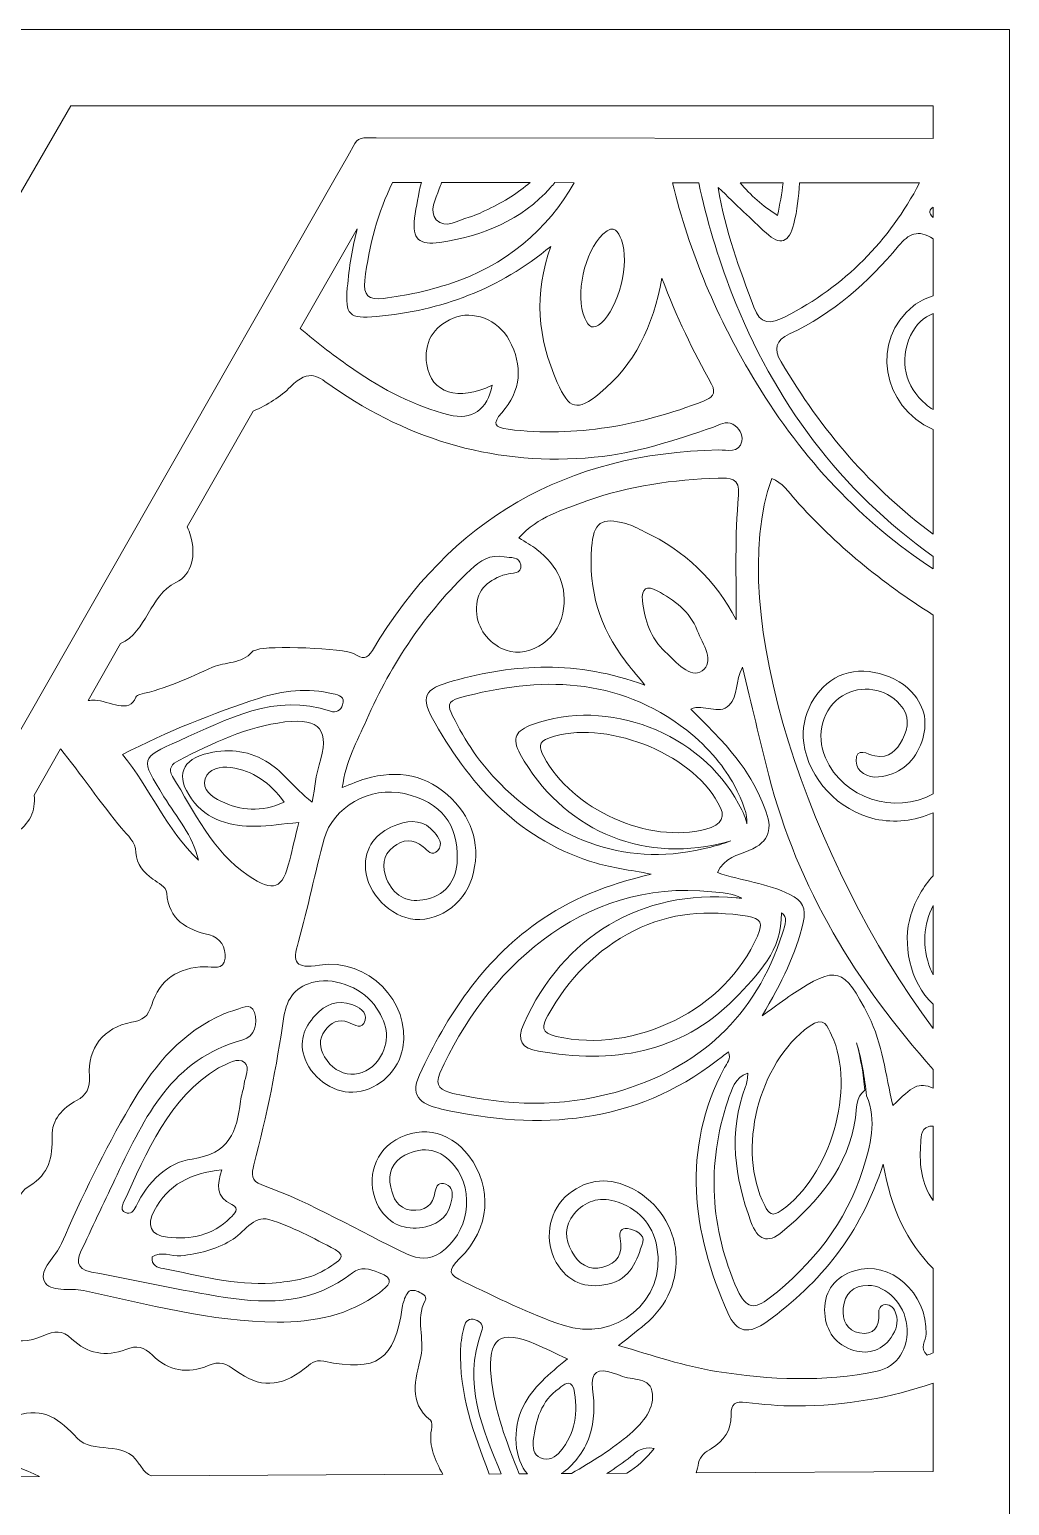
# Model space of a CAD drawing. Extents: x 13 to 5563, y -794 to -206.
# Drawn here: x 3087.6 to 3275.2, y -488.4 to -205.7 of the extents above; entities that cross this region are included whole.
import ezdxf

# ---------------------------------------------------------------- set-up
doc = ezdxf.new("R2010")
doc.units = 0
doc.header["$MEASUREMENT"] = 0
doc.layers.add('Layer 1', color=7, linetype='Continuous')

msp = doc.modelspace()

# ---------------------------------------------------------------- linework, layer by layer
at = {"layer": 'Layer 1', "lineweight": 0}
msp.add_lwpolyline([(2300.75, -205.68), (2300.75, -794.32), (3275.25, -794.32), (3275.25, -205.68), (2300.75, -205.68)], dxfattribs=at)
for points, knots in [([(3260.63, -518.02), (3260.63, -518.02), (2992.73, -519.1), (2992.73, -519.1), (2992.68, -519.1), (2992.63, -519.11), (2992.58, -519.11), (2992.58, -519.11), (2989.5, -519.34), (2989.5, -519.34), (2988.81, -519.39), (2988.19, -519.75), (2987.8, -520.33), (2987.8, -520.33), (2986.71, -521.97), (2986.71, -521.97), (2986.68, -522.01), (2986.66, -522.05), (2986.63, -522.09), (2986.63, -522.09), (2983.16, -528.06), (2983.16, -528.06), (2983.16, -528.06), (2837.08, -779.7), (2837.08, -779.7), (2837.08, -779.7), (2809.71, -779.7), (2809.71, -779.7), (2809.71, -779.7), (2956.28, -523.91), (2956.28, -523.91), (2956.3, -523.86), (2956.33, -523.82), (2956.35, -523.77), (2956.35, -523.77), (2957.82, -520.74), (2957.82, -520.74), (2958.12, -520.12), (2958.12, -519.39), (2957.81, -518.76), (2957.81, -518.76), (2956.85, -516.83), (2956.85, -516.83), (2956.83, -516.79), (2956.81, -516.75), (2956.79, -516.72), (2956.79, -516.72), (2792.72, -220.3), (2792.72, -220.3), (2792.72, -220.3), (2836.39, -220.3), (2836.39, -220.3), (2836.39, -220.3), (2964.15, -441.71), (2964.15, -441.71), (2964.15, -441.71), (2964.15, -441.72), (2964.15, -441.72), (2964.51, -442.34), (2965.17, -442.72), (2965.88, -442.72), (2966.6, -442.72), (2967.26, -442.33), (2967.62, -441.71), (2967.62, -441.71), (3095.54, -220.3), (3095.54, -220.3), (3095.54, -220.3), (3260.63, -220.3), (3260.63, -220.3), (3260.63, -220.3), (3260.63, -226.56), (3260.63, -226.56), (3260.63, -226.56), (3154, -226.45), (3154, -226.45), (3154, -226.45), (3151.64, -226.45), (3151.64, -226.45), (3151.64, -226.45), (3151.64, -226.45), (3151.64, -226.45), (3150.9, -226.45), (3150.23, -226.85), (3149.87, -227.5), (3149.87, -227.5), (3148.56, -229.93), (3148.56, -229.93), (3148.56, -229.93), (3146.14, -234.17), (3146.14, -234.17), (3146.14, -234.17), (3001.02, -488.7), (3001.02, -488.7), (3000.66, -489.32), (3000.67, -490.09), (3001.03, -490.71), (3001.39, -491.33), (3002.05, -491.7), (3002.76, -491.7), (3002.76, -491.7), (3002.77, -491.7), (3002.77, -491.7), (3002.77, -491.7), (3260.63, -490.31), (3260.63, -490.31), (3260.63, -490.31), (3260.63, -518.02), (3260.63, -518.02)], [0, 0, 0, 0, 1, 1, 1, 2, 2, 2, 3, 3, 3, 4, 4, 4, 5, 5, 5, 6, 6, 6, 7, 7, 7, 8, 8, 8, 9, 9, 9, 10, 10, 10, 11, 11, 11, 12, 12, 12, 13, 13, 13, 14, 14, 14, 15, 15, 15, 16, 16, 16, 17, 17, 17, 18, 18, 18, 19, 19, 19, 20, 20, 20, 21, 21, 21, 22, 22, 22, 23, 23, 23, 24, 24, 24, 25, 25, 25, 26, 26, 26, 27, 27, 27, 28, 28, 28, 29, 29, 29, 30, 30, 30, 31, 31, 31, 32, 32, 32, 33, 33, 33, 34, 34, 34, 35, 35, 35, 36, 36, 36, 36]), ([(3166.19, -246.45), (3174.42, -245.22), (3181.87, -242.16), (3187.38, -235.94), (3187.65, -235.63), (3187.92, -235.32), (3188.18, -235), (3188.18, -235), (3191.9, -235.01), (3191.9, -235.01), (3186.94, -243.95), (3178.52, -251.03), (3168.06, -254.38), (3163.91, -255.7), (3159.7, -256.66), (3155.36, -257.17), (3152.59, -257.5), (3151.45, -256.6), (3151.8, -253.74), (3152.62, -246.96), (3154.31, -240.65), (3157.14, -234.97), (3157.14, -234.97), (3162.64, -234.98), (3162.64, -234.98), (3162.08, -237.23), (3161.67, -239.55), (3161.35, -241.81), (3160.77, -245.87), (3162.33, -247.02), (3166.19, -246.45)], [0, 0, 0, 0, 1, 1, 1, 2, 2, 2, 3, 3, 3, 4, 4, 4, 5, 5, 5, 6, 6, 6, 7, 7, 7, 8, 8, 8, 9, 9, 9, 10, 10, 10, 10]), ([(3166.07, -236.19), (3166.21, -235.78), (3166.36, -235.38), (3166.51, -234.98), (3166.51, -234.98), (3183.44, -235), (3183.44, -235), (3181.21, -236.9), (3178.54, -238.59), (3175.34, -240.15), (3174.72, -240.41), (3173.29, -241.21), (3171.76, -241.63), (3169.69, -242.19), (3167.24, -243.98), (3165.5, -242.13), (3164.01, -240.56), (3165.43, -238.09), (3166.07, -236.19)], [0, 0, 0, 0, 1, 1, 1, 2, 2, 2, 3, 3, 3, 4, 4, 4, 5, 5, 5, 6, 6, 6, 6]), ([(3226.78, -273.39), (3219.27, -261.05), (3213.92, -248.26), (3210.72, -235.03), (3210.72, -235.03), (3215.76, -235.03), (3215.76, -235.03), (3217.27, -242.12), (3219.36, -249.19), (3222.1, -256.23), (3230.2, -277.06), (3242.9, -293.92), (3260.63, -306.59), (3260.63, -306.59), (3260.63, -308.98), (3260.63, -308.98), (3246.85, -299.95), (3235.67, -287.98), (3226.78, -273.39)], [0, 0, 0, 0, 1, 1, 1, 2, 2, 2, 3, 3, 3, 4, 4, 4, 5, 5, 5, 6, 6, 6, 6]), ([(3258.02, -235.07), (3252.26, -246.15), (3243.71, -254.83), (3232.32, -260.7), (3229.5, -262.15), (3227.51, -262.18), (3226.28, -258.83), (3223.65, -251.6), (3220.79, -244.44), (3219.48, -235.93), (3223.05, -239.33), (3225.81, -242.02), (3228.64, -244.63), (3231.37, -247.15), (3233.08, -246.52), (3233.96, -242.89), (3234.58, -240.31), (3234.91, -237.71), (3235.06, -235.05), (3235.06, -235.05), (3258.02, -235.07), (3258.02, -235.07)], [0, 0, 0, 0, 1, 1, 1, 2, 2, 2, 3, 3, 3, 4, 4, 4, 5, 5, 5, 6, 6, 6, 7, 7, 7, 7]), ([(3230.83, -241.28), (3227.99, -239.45), (3225.63, -237.39), (3223.71, -235.04), (3223.71, -235.04), (3231.92, -235.05), (3231.92, -235.05), (3231.67, -237.09), (3231.26, -239.18), (3230.83, -241.28)], [0, 0, 0, 0, 1, 1, 1, 2, 2, 2, 3, 3, 3, 3]), ([(3260.63, -239.7), (3260.63, -239.7), (3260.63, -241.68), (3260.63, -241.68), (3259.65, -240.78), (3259.92, -240.15), (3260.63, -239.7)], [0, 0, 0, 0, 1, 1, 1, 2, 2, 2, 2]), ([(3197.12, -261.85), (3195.49, -263.26), (3194.7, -262.7), (3193.95, -260.99), (3192.01, -256.57), (3193.84, -248.21), (3197.39, -244.86), (3199.72, -242.67), (3200.27, -244.59), (3200.94, -245.96), (3202.61, -250.33), (3200.35, -259.05), (3197.12, -261.85)], [0, 0, 0, 0, 1, 1, 1, 2, 2, 2, 3, 3, 3, 4, 4, 4, 4]), ([(3154.07, -260.63), (3166.41, -259.52), (3177.56, -255.4), (3187.43, -247.21), (3184.11, -256.24), (3184.94, -264.84), (3188.65, -273.25), (3190.96, -278.48), (3192.44, -278.9), (3196.84, -275.31), (3203.5, -269.87), (3206.99, -262.57), (3208.69, -253.32), (3211.52, -260.79), (3214.68, -267.28), (3218.19, -273.6), (3219.22, -275.46), (3218.16, -276.27), (3216.65, -276.86), (3204.6, -281.48), (3192.22, -283.84), (3179.27, -282.24), (3176.7, -281.92), (3176.11, -281.25), (3178.04, -279.07), (3181.79, -274.85), (3182.09, -270.05), (3179.47, -265.18), (3177.34, -261.22), (3172.49, -259.36), (3168.73, -260.95), (3164.86, -262.59), (3163.06, -265.61), (3163.67, -269.84), (3164.47, -275.29), (3169.72, -276.94), (3176.21, -273.82), (3175.27, -278.43), (3172.35, -280.63), (3167.91, -279.48), (3161.32, -277.76), (3155.27, -274.64), (3149.7, -270.8), (3146.15, -268.35), (3142.72, -265.75), (3139.46, -262.94), (3139.46, -262.94), (3150.36, -243.82), (3150.36, -243.82), (3149.43, -247.41), (3148.8, -251.19), (3148.46, -255.15), (3148.01, -260.38), (3148.76, -261.11), (3154.07, -260.63)], [0, 0, 0, 0, 1, 1, 1, 2, 2, 2, 3, 3, 3, 4, 4, 4, 5, 5, 5, 6, 6, 6, 7, 7, 7, 8, 8, 8, 9, 9, 9, 10, 10, 10, 11, 11, 11, 12, 12, 12, 13, 13, 13, 14, 14, 14, 15, 15, 15, 16, 16, 16, 17, 17, 17, 18, 18, 18, 18]), ([(3231.51, -269.33), (3230.03, -266.82), (3230.47, -265.24), (3233.14, -263.99), (3241.47, -260.09), (3248.17, -254.13), (3254.01, -247.13), (3255.93, -244.82), (3257.75, -243.87), (3260.63, -245.75), (3260.63, -245.75), (3260.63, -256.67), (3260.63, -256.67), (3259.22, -257.11), (3257.92, -257.76), (3256.85, -258.61), (3248.67, -265.1), (3250.73, -277.95), (3260.63, -282.29), (3260.63, -282.29), (3260.63, -302.31), (3260.63, -302.31), (3248.85, -293.64), (3239.27, -282.48), (3231.51, -269.33)], [0, 0, 0, 0, 1, 1, 1, 2, 2, 2, 3, 3, 3, 4, 4, 4, 5, 5, 5, 6, 6, 6, 7, 7, 7, 8, 8, 8, 8]), ([(3260.63, -278.47), (3260.14, -278.16), (3259.66, -277.82), (3259.22, -277.45), (3255.27, -274.12), (3254.1, -269.09), (3256.32, -264.29), (3257.34, -262.11), (3258.83, -260.78), (3260.63, -260.06), (3260.63, -260.06), (3260.63, -278.47), (3260.63, -278.47)], [0, 0, 0, 0, 1, 1, 1, 2, 2, 2, 3, 3, 3, 4, 4, 4, 4]), ([(3130.43, -278.77), (3133.15, -277.61), (3135.76, -275.91), (3137.56, -274.12), (3141.33, -270.39), (3142.96, -272.24), (3145.56, -274.05), (3160.67, -284.57), (3177.3, -289.32), (3195.75, -287.6), (3203.7, -286.86), (3211.13, -284.37), (3218.59, -281.83), (3219.78, -281.42), (3220.95, -280.54), (3222.26, -281.29), (3223.47, -281.98), (3224.29, -283.22), (3224.01, -284.5), (3223.45, -286.99), (3221.19, -286.15), (3219.58, -286.19), (3190.39, -286.77), (3168.2, -299.41), (3153.28, -324.58), (3152.25, -326.31), (3151.31, -326.22), (3149.78, -325.27), (3147.92, -324.12), (3133.2, -323.63), (3131.16, -324.45), (3130.87, -324.57), (3130.46, -324.6), (3130.28, -324.82), (3128.24, -327.24), (3125.06, -326.74), (3122.67, -327.81), (3118.11, -329.87), (3113.64, -331.93), (3108.74, -333.02), (3108.45, -333.08), (3108.03, -333.31), (3107.96, -333.55), (3106.87, -336.87), (3102.72, -334.22), (3100.16, -334.11), (3099.7, -334.09), (3099.26, -334.13), (3098.82, -334.21), (3098.82, -334.21), (3105.04, -323.29), (3105.04, -323.29), (3110.08, -321.07), (3110.55, -314.03), (3115.64, -311.6), (3118.79, -310.09), (3119.5, -306.21), (3118.45, -302.67), (3118.27, -302.06), (3118.05, -301.49), (3117.78, -300.95), (3117.78, -300.95), (3130.43, -278.77), (3130.43, -278.77)], [0, 0, 0, 0, 1, 1, 1, 2, 2, 2, 3, 3, 3, 4, 4, 4, 5, 5, 5, 6, 6, 6, 7, 7, 7, 8, 8, 8, 9, 9, 9, 10, 10, 10, 11, 11, 11, 12, 12, 12, 13, 13, 13, 14, 14, 14, 15, 15, 15, 16, 16, 16, 17, 17, 17, 18, 18, 18, 19, 19, 19, 20, 20, 20, 21, 21, 21, 21]), ([(3245.57, -443.4), (3242.01, -444.53), (3239.81, -447.12), (3239.85, -450.91), (3239.88, -454.36), (3241.52, -457.22), (3244.89, -458.46), (3247.86, -459.56), (3250.58, -458.94), (3252.58, -456.17), (3253.61, -454.75), (3254.01, -453.28), (3253.51, -451.64), (3253.21, -450.69), (3252.63, -449.84), (3251.48, -449.88), (3250.46, -449.92), (3250.19, -450.74), (3250.23, -451.59), (3250.32, -454.17), (3249.26, -455.8), (3246.55, -455.32), (3244.1, -454.88), (3243.2, -452.87), (3243.42, -450.58), (3243.68, -447.81), (3245.26, -446.2), (3248.2, -446.21), (3251.69, -446.22), (3255.16, -449.82), (3255.6, -453.88), (3256.07, -458.17), (3253.78, -461.85), (3249.9, -462.64), (3239.66, -464.73), (3229.41, -464.32), (3219.15, -462.68), (3212.93, -461.69), (3207.01, -459.65), (3200.4, -457.72), (3202.57, -455.97), (3204.46, -454.6), (3206.17, -453.04), (3214.59, -445.37), (3212.64, -432.07), (3202.29, -427.32), (3197.98, -425.34), (3193.72, -425.98), (3190.19, -429.27), (3186.9, -432.34), (3186.15, -437.77), (3188.47, -441.8), (3190.65, -445.6), (3194.06, -446.91), (3198.35, -445.97), (3202.67, -445.03), (3203.99, -441.41), (3205.03, -437.91), (3205.47, -436.42), (3203.54, -435.54), (3202.12, -435.31), (3200.87, -435.11), (3200.46, -436.08), (3200.71, -437.21), (3201.34, -440.1), (3200.15, -441.97), (3197.41, -442.72), (3194.63, -443.49), (3192.68, -441.97), (3191.43, -439.73), (3190.1, -437.34), (3189.94, -434.82), (3191.87, -432.52), (3193.96, -430.05), (3196.65, -429.21), (3199.68, -430.07), (3204.11, -431.32), (3206.94, -434.42), (3207.74, -438.85), (3209.62, -449.17), (3199.76, -457.22), (3189.78, -453.85), (3183.19, -451.62), (3177.04, -448.49), (3170.78, -445.53), (3167.83, -444.13), (3167.54, -443.46), (3169.97, -441.06), (3175.82, -435.28), (3176.34, -427.5), (3171.72, -421.37), (3167.94, -416.34), (3161.77, -415.35), (3156.79, -418.98), (3152.86, -421.84), (3152.01, -427.76), (3154.97, -431.95), (3157.09, -434.96), (3160.13, -435.7), (3163.52, -434.97), (3166.29, -434.38), (3168.02, -432.56), (3168.47, -429.7), (3168.64, -428.57), (3168.63, -427.35), (3167.33, -426.81), (3166.11, -426.3), (3165.46, -427.11), (3165.31, -428.15), (3164.9, -430.91), (3163.34, -432.09), (3160.63, -431.77), (3158.08, -431.46), (3157.24, -429.45), (3156.76, -427.39), (3156.15, -424.76), (3157.06, -422.55), (3159.5, -421.28), (3163.15, -419.38), (3166.42, -420.1), (3168.96, -423.29), (3173.01, -428.38), (3171.64, -436.3), (3166.27, -439.95), (3164.13, -441.4), (3162.13, -441.23), (3159.91, -440.2), (3150.59, -435.87), (3141.82, -430.38), (3132.07, -426.96), (3129.95, -426.22), (3130.11, -424.84), (3130.56, -423.11), (3133.03, -413.76), (3134.93, -404.29), (3136.33, -394.72), (3136.87, -391.1), (3138.69, -388.83), (3142.29, -388.06), (3146.4, -387.18), (3151.68, -389.44), (3154.07, -393.08), (3156.2, -396.31), (3156.8, -399.6), (3154.43, -402.98), (3151.68, -406.9), (3146.47, -406.61), (3144.11, -402.42), (3143.16, -400.74), (3142.94, -399.07), (3144.13, -397.44), (3145.27, -395.85), (3146.73, -395.06), (3148.72, -395.83), (3149.86, -396.28), (3151.36, -397.37), (3151.86, -395.43), (3152.29, -393.74), (3150.65, -392.88), (3149.3, -392.4), (3146.55, -391.43), (3144.22, -392.4), (3142.34, -394.47), (3140.15, -396.88), (3139.09, -399.62), (3140.39, -402.89), (3142.01, -406.95), (3146.28, -409.65), (3150.29, -409.14), (3154.63, -408.59), (3158.33, -405.04), (3159.09, -400.69), (3160.64, -391.89), (3152.43, -383.45), (3143.1, -384.86), (3138.44, -385.57), (3137.91, -384.48), (3139.1, -380.34), (3140.97, -373.85), (3142.24, -367.19), (3144.02, -360.67), (3145.66, -354.71), (3152.8, -350.49), (3159.43, -352.02), (3166.52, -353.66), (3169.69, -357.95), (3169.51, -364.62), (3169.4, -368.79), (3167.11, -371.74), (3162.92, -372.38), (3159.81, -372.87), (3157.23, -371.48), (3155.99, -368.34), (3155.08, -366.05), (3155.17, -363.87), (3157.27, -362.23), (3159.11, -360.78), (3161.04, -360.57), (3162.98, -362.19), (3163.79, -362.86), (3164.67, -364.17), (3165.8, -362.89), (3166.87, -361.67), (3165.95, -360.45), (3165.14, -359.45), (3163.23, -357.09), (3160.69, -357), (3158.11, -357.92), (3154.51, -359.2), (3152.04, -361.54), (3151.91, -365.67), (3151.77, -370.21), (3155.83, -375.06), (3160.53, -375.98), (3165.37, -376.92), (3170.78, -373.41), (3172.34, -368.14), (3174.05, -362.37), (3172.62, -357.18), (3168.45, -353.02), (3163.84, -348.43), (3158.15, -347.34), (3151.92, -349.17), (3150.58, -349.57), (3149.3, -350.17), (3147.5, -350.87), (3148.12, -345.87), (3150.34, -341.97), (3152.12, -337.93), (3156.92, -327.06), (3163.39, -317.34), (3172.05, -309.13), (3173.92, -307.37), (3175.83, -306.16), (3178.49, -306.65), (3179.72, -306.88), (3181.46, -306.6), (3181.66, -308.19), (3181.9, -310.1), (3179.96, -309.69), (3178.85, -310.02), (3175.62, -310.97), (3173.27, -312.84), (3173.19, -316.38), (3173.11, -319.88), (3174.93, -322.6), (3177.99, -324.2), (3182.45, -326.53), (3188.64, -323.03), (3189.73, -317.48), (3190.72, -312.42), (3188.81, -308.33), (3184.74, -305.25), (3183.73, -304.49), (3182.61, -303.87), (3181.33, -303.04), (3184.93, -298.96), (3189.72, -297.64), (3194.35, -295.96), (3202.47, -293.02), (3210.89, -291.89), (3219.46, -291.6), (3221.67, -291.52), (3223.69, -291.52), (3223.38, -294.83), (3222.62, -302.68), (3222.94, -310.56), (3222.94, -318.71), (3218.91, -311.06), (3213.04, -305.48), (3205.35, -301.85), (3204.18, -301.3), (3203.05, -300.64), (3201.82, -300.31), (3197.1, -299.03), (3195.61, -300.04), (3195.23, -304.92), (3194.6, -312.96), (3196.78, -320.21), (3201.7, -326.62), (3202.63, -327.84), (3203.62, -329.01), (3205.41, -331.22), (3192.42, -326.49), (3180.57, -327.11), (3168.7, -330.44), (3163, -332.04), (3162.34, -333.41), (3165.27, -338.53), (3172.43, -351.07), (3181.8, -361.15), (3196.17, -365.35), (3199.21, -366.24), (3202.4, -366.61), (3206.64, -367.44), (3198.14, -369.49), (3191.1, -372.22), (3184.74, -376.77), (3174.29, -384.26), (3167.57, -394.45), (3162.29, -405.86), (3160.16, -410.46), (3163.25, -411.7), (3166.52, -412.43), (3185.4, -416.62), (3203.36, -415.36), (3219.34, -403.09), (3219.97, -402.6), (3220.59, -402.11), (3221.44, -401.46), (3222.02, -402.87), (3221.1, -403.67), (3220.67, -404.5), (3212.37, -420.28), (3214.42, -435.93), (3221.32, -451.47), (3223.01, -455.3), (3225.33, -455.67), (3228.87, -453.09), (3239.02, -445.7), (3246.7, -436.51), (3251.07, -422.97), (3252.58, -431.45), (3255.59, -437.97), (3260.63, -442.95), (3260.63, -442.95), (3260.63, -459.12), (3260.63, -459.12), (3260.24, -459.27), (3259.86, -459.43), (3259.46, -459.57), (3257.97, -458.2), (3259.25, -456.8), (3259.29, -455.5), (3259.53, -447.67), (3252.35, -441.23), (3245.57, -443.4)], [0, 0, 0, 0, 1, 1, 1, 2, 2, 2, 3, 3, 3, 4, 4, 4, 5, 5, 5, 6, 6, 6, 7, 7, 7, 8, 8, 8, 9, 9, 9, 10, 10, 10, 11, 11, 11, 12, 12, 12, 13, 13, 13, 14, 14, 14, 15, 15, 15, 16, 16, 16, 17, 17, 17, 18, 18, 18, 19, 19, 19, 20, 20, 20, 21, 21, 21, 22, 22, 22, 23, 23, 23, 24, 24, 24, 25, 25, 25, 26, 26, 26, 27, 27, 27, 28, 28, 28, 29, 29, 29, 30, 30, 30, 31, 31, 31, 32, 32, 32, 33, 33, 33, 34, 34, 34, 35, 35, 35, 36, 36, 36, 37, 37, 37, 38, 38, 38, 39, 39, 39, 40, 40, 40, 41, 41, 41, 42, 42, 42, 43, 43, 43, 44, 44, 44, 45, 45, 45, 46, 46, 46, 47, 47, 47, 48, 48, 48, 49, 49, 49, 50, 50, 50, 51, 51, 51, 52, 52, 52, 53, 53, 53, 54, 54, 54, 55, 55, 55, 56, 56, 56, 57, 57, 57, 58, 58, 58, 59, 59, 59, 60, 60, 60, 61, 61, 61, 62, 62, 62, 63, 63, 63, 64, 64, 64, 65, 65, 65, 66, 66, 66, 67, 67, 67, 68, 68, 68, 69, 69, 69, 70, 70, 70, 71, 71, 71, 72, 72, 72, 73, 73, 73, 74, 74, 74, 75, 75, 75, 76, 76, 76, 77, 77, 77, 78, 78, 78, 79, 79, 79, 80, 80, 80, 81, 81, 81, 82, 82, 82, 83, 83, 83, 84, 84, 84, 85, 85, 85, 86, 86, 86, 87, 87, 87, 88, 88, 88, 89, 89, 89, 90, 90, 90, 91, 91, 91, 92, 92, 92, 93, 93, 93, 94, 94, 94, 95, 95, 95, 96, 96, 96, 97, 97, 97, 98, 98, 98, 99, 99, 99, 100, 100, 100, 101, 101, 101, 102, 102, 102, 103, 103, 103, 104, 104, 104, 105, 105, 105, 106, 106, 106, 107, 107, 107, 108, 108, 108, 109, 109, 109, 110, 110, 110, 111, 111, 111, 112, 112, 112, 112]), ([(3229.72, -291.64), (3231.78, -292.43), (3232.93, -294.25), (3234.28, -295.77), (3241.97, -304.44), (3250.86, -311.61), (3260.63, -317.81), (3260.63, -317.81), (3260.63, -352.08), (3260.63, -352.08), (3253.29, -356.1), (3243.43, -353), (3240.01, -345.19), (3238.05, -340.73), (3239.48, -335.54), (3243.29, -333.26), (3246.92, -331.09), (3251.51, -331.82), (3254.27, -334.93), (3256.17, -337.07), (3255.96, -339.3), (3254.76, -341.63), (3253.66, -343.79), (3252.21, -345.31), (3249.45, -344.8), (3248.12, -344.55), (3245.84, -342.88), (3245.89, -345.81), (3245.92, -347.87), (3248.19, -349.04), (3250.15, -348.83), (3253.92, -348.44), (3256.75, -346.34), (3258.21, -342.75), (3259.57, -339.4), (3259.41, -336.12), (3257.08, -333.18), (3253.84, -329.09), (3247.18, -327.39), (3242.65, -329.46), (3238.13, -331.53), (3235.16, -337.12), (3235.86, -342.29), (3236.79, -349.21), (3242.44, -355.24), (3249.56, -356.88), (3253.18, -357.71), (3257.07, -357.23), (3260.63, -355.69), (3260.63, -355.69), (3260.63, -367.75), (3260.63, -367.75), (3258.75, -369.8), (3257.28, -372.32), (3256.36, -375.26), (3254.7, -380.62), (3256.06, -388.11), (3260.63, -392.33), (3260.63, -392.33), (3260.63, -397.03), (3260.63, -397.03), (3237.13, -365.18), (3220.58, -317.51), (3229.72, -291.64)], [0, 0, 0, 0, 1, 1, 1, 2, 2, 2, 3, 3, 3, 4, 4, 4, 5, 5, 5, 6, 6, 6, 7, 7, 7, 8, 8, 8, 9, 9, 9, 10, 10, 10, 11, 11, 11, 12, 12, 12, 13, 13, 13, 14, 14, 14, 15, 15, 15, 16, 16, 16, 17, 17, 17, 18, 18, 18, 19, 19, 19, 20, 20, 20, 21, 21, 21, 21]), ([(3204.98, -315.06), (3204.71, -312.73), (3205.82, -312.07), (3207.81, -313.17), (3211.05, -314.97), (3214.04, -317.09), (3215.47, -320.77), (3216.55, -323.33), (3218.87, -326.85), (3216.41, -328.51), (3214.09, -330.09), (3211.44, -326.79), (3209.35, -324.88), (3206.48, -322.25), (3205.41, -318.78), (3204.98, -315.06)], [0, 0, 0, 0, 1, 1, 1, 2, 2, 2, 3, 3, 3, 4, 4, 4, 5, 5, 5, 5]), ([(3260.63, -408.44), (3257.83, -407.15), (3256.66, -408.12), (3252.92, -411.75), (3251.51, -405.84), (3250.96, -399.93), (3248.25, -394.6), (3243.49, -385.22), (3242.25, -384.78), (3233.59, -390.51), (3232.03, -391.54), (3230.54, -392.67), (3227.89, -394.55), (3231.7, -388.12), (3234.37, -382.69), (3235.75, -376.68), (3236.37, -373.97), (3235.61, -372.52), (3233.19, -371.32), (3228.85, -369.17), (3223.98, -368.74), (3219.32, -367.14), (3220.66, -364.23), (3223.26, -363.78), (3225.37, -362.91), (3229.48, -361.21), (3229.94, -358.65), (3228.39, -354.84), (3225.66, -348.15), (3223.27, -344.72), (3214.23, -335.82), (3216.71, -334.69), (3219.54, -337.15), (3221.59, -335.07), (3223.38, -333.25), (3222.65, -330.45), (3224.11, -327.8), (3225.87, -335.02), (3227.45, -341.78), (3229.17, -348.52), (3234.71, -370.19), (3246.03, -388.48), (3260.63, -404.85), (3260.63, -404.85), (3260.63, -408.44), (3260.63, -408.44)], [0, 0, 0, 0, 1, 1, 1, 2, 2, 2, 3, 3, 3, 4, 4, 4, 5, 5, 5, 6, 6, 6, 7, 7, 7, 8, 8, 8, 9, 9, 9, 10, 10, 10, 11, 11, 11, 12, 12, 12, 13, 13, 13, 14, 14, 14, 15, 15, 15, 15]), ([(3213.47, -339.89), (3217.73, -343.18), (3220.93, -347.38), (3222.51, -350.31), (3224.29, -353.81), (3225.15, -356.12), (3224.97, -357.79), (3224.81, -356.83), (3224.27, -355.6), (3223.38, -353.96), (3216.04, -340.31), (3198.27, -333.54), (3183.91, -338.78), (3180.76, -339.93), (3179.83, -341.36), (3181.57, -344.46), (3189.56, -358.7), (3204.43, -365.35), (3220.04, -361.55), (3220.74, -361.38), (3221.36, -361.21), (3221.9, -361.04), (3220.89, -361.47), (3219.63, -361.86), (3218.09, -362.26), (3202.2, -366.38), (3189.02, -361.23), (3177.7, -350.11), (3173.89, -346.37), (3171.05, -341.89), (3168.62, -337.13), (3167.72, -335.37), (3167.56, -334.32), (3169.93, -333.68), (3185.36, -329.48), (3200.15, -329.59), (3213.47, -339.89)], [0, 0, 0, 0, 1, 1, 1, 2, 2, 2, 3, 3, 3, 4, 4, 4, 5, 5, 5, 6, 6, 6, 7, 7, 7, 8, 8, 8, 9, 9, 9, 10, 10, 10, 11, 11, 11, 12, 12, 12, 12]), ([(3116.28, -341.88), (3108.63, -345.27), (3108.78, -345.21), (3113.35, -352.62), (3115.75, -356.53), (3118.91, -360.05), (3119.95, -364.75), (3113.79, -358.92), (3110.71, -351.01), (3105.41, -344.51), (3114.03, -340.13), (3122.63, -336.66), (3131.47, -333.77), (3136.14, -332.25), (3140.89, -331.77), (3145.72, -332.89), (3146.87, -333.16), (3148.08, -333.43), (3147.54, -335.04), (3147.19, -336.08), (3146.33, -336.62), (3145.25, -336.25), (3134.51, -332.62), (3125.5, -337.79), (3116.28, -341.88)], [0, 0, 0, 0, 1, 1, 1, 2, 2, 2, 3, 3, 3, 4, 4, 4, 5, 5, 5, 6, 6, 6, 7, 7, 7, 8, 8, 8, 8]), ([(3133.51, -346.2), (3129.86, -343.8), (3126.05, -343.36), (3121.97, -344.25), (3116.67, -345.41), (3115.48, -348.7), (3118.62, -353.01), (3121.7, -357.25), (3126.15, -358.29), (3130.97, -358.28), (3133.51, -358.27), (3136.04, -357.83), (3139.18, -357.53), (3138.49, -360.36), (3137.96, -362.54), (3137.42, -364.72), (3136.04, -370.32), (3134.45, -371.02), (3129.5, -367.72), (3122.53, -363.07), (3119.24, -355.51), (3114.99, -348.73), (3114.06, -347.25), (3114.91, -346.32), (3116.19, -345.65), (3122.65, -342.31), (3129.22, -339.21), (3136.51, -338.3), (3143.29, -337.45), (3145.16, -339.99), (3143.07, -346.5), (3142.44, -348.47), (3142.28, -350.59), (3141.72, -353.67), (3137.99, -350.63), (3136.18, -347.95), (3133.51, -346.2)], [0, 0, 0, 0, 1, 1, 1, 2, 2, 2, 3, 3, 3, 4, 4, 4, 5, 5, 5, 6, 6, 6, 7, 7, 7, 8, 8, 8, 9, 9, 9, 10, 10, 10, 11, 11, 11, 12, 12, 12, 12]), ([(3217.09, -358.83), (3206.34, -361.75), (3191.33, -355.01), (3186.1, -344.94), (3185.21, -343.23), (3184.82, -342.13), (3187.15, -341.32), (3197.46, -337.71), (3214.29, -344.08), (3219.41, -353.8), (3221.14, -356.43), (3220.18, -358), (3217.09, -358.83)], [0, 0, 0, 0, 1, 1, 1, 2, 2, 2, 3, 3, 3, 4, 4, 4, 4]), ([(3110.92, -482.68), (3110.19, -482.38), (3109.57, -481.84), (3109.05, -481), (3108.88, -480.73), (3108.65, -480.5), (3108.49, -480.23), (3105.67, -475.74), (3099.66, -478.63), (3096.75, -475.48), (3093.41, -471.87), (3090.29, -469.37), (3085.22, -471.18), (3083.5, -471.79), (3083.09, -470.62), (3082.45, -469.42), (3080.16, -465.15), (3076.67, -463.32), (3071.75, -464.13), (3068.37, -464.69), (3062.32, -458.51), (3062.16, -455.11), (3061.96, -451.14), (3061.18, -447.19), (3065.49, -444.74), (3065.62, -444.67), (3065.68, -444.49), (3065.77, -444.35), (3068.4, -440.34), (3063.45, -435.52), (3066.09, -432.42), (3069.25, -428.72), (3070.84, -425.41), (3069.37, -420.84), (3068.88, -419.31), (3068.92, -418.04), (3070.12, -416.91), (3070.35, -416.69), (3070.51, -416.4), (3070.74, -416.18), (3074.63, -412.41), (3070.45, -406.89), (3072.59, -403.86), (3075.45, -399.82), (3077.39, -396.41), (3075.48, -391.76), (3074.72, -389.9), (3075.76, -389.18), (3076.67, -388.1), (3079.03, -385.3), (3080.6, -382.17), (3079.28, -378.44), (3078.47, -376.16), (3079.56, -374.82), (3081.02, -373.45), (3083.75, -370.89), (3084.59, -367.75), (3083.17, -364.31), (3082.85, -363.53), (3082.73, -362.89), (3082.78, -362.33), (3082.78, -362.33), (3083.88, -360.4), (3083.88, -360.4), (3084.17, -360.15), (3084.5, -359.9), (3084.89, -359.65), (3087.56, -357.87), (3088.88, -355.29), (3088.48, -352.34), (3088.48, -352.34), (3093.55, -343.45), (3093.55, -343.45), (3093.57, -343.46), (3093.58, -343.49), (3093.59, -343.5), (3097.12, -347.82), (3101.65, -354.39), (3105.19, -358.61), (3106.44, -360.11), (3107.9, -361.17), (3107.98, -363.3), (3108.08, -365.59), (3109.47, -367.13), (3111.23, -368.41), (3112.27, -369.16), (3113.77, -369.73), (3113.88, -371.08), (3114.3, -376.21), (3117.66, -378.02), (3122.07, -379.09), (3124.12, -379.59), (3125.25, -381.53), (3125.06, -383.55), (3124.83, -385.93), (3122.68, -385.15), (3121.19, -385.17), (3116.08, -385.27), (3112.48, -387.63), (3111, -392.49), (3110.32, -394.72), (3109.33, -395.42), (3107.12, -395.82), (3101.81, -396.79), (3098.72, -400.74), (3099.07, -406.11), (3099.23, -408.44), (3098.52, -409.75), (3096.63, -410.78), (3093.94, -412.26), (3091.84, -414.45), (3091.93, -417.61), (3092.05, -421.66), (3091.45, -424.83), (3087.53, -427.19), (3085.18, -428.6), (3084.37, -431.67), (3084.86, -434.55), (3085.25, -436.93), (3084.72, -438.24), (3082.39, -439.48), (3077.22, -442.22), (3075.45, -447.15), (3077.51, -451.55), (3079.73, -456.29), (3084.81, -458.19), (3090.22, -455.86), (3092.41, -454.92), (3093.83, -454.65), (3095.72, -456.47), (3098.6, -459.25), (3102.25, -459.97), (3106.02, -458.47), (3108.14, -457.63), (3109.55, -457.98), (3111.15, -459.57), (3114.19, -462.6), (3117.92, -463.25), (3121.84, -461.54), (3123.95, -460.63), (3125.35, -461.18), (3127.07, -462.48), (3131.61, -465.92), (3135.65, -465.74), (3140.22, -462.17), (3141.34, -461.29), (3142.13, -460.35), (3143.97, -460.73), (3154.23, -462.86), (3157.5, -460.52), (3158.98, -450.44), (3159.12, -449.53), (3159.43, -448.59), (3159.89, -447.79), (3160.35, -446.97), (3161.25, -447.04), (3162.04, -447.4), (3162.77, -447.73), (3163.82, -448.3), (3163.38, -449.1), (3161.39, -452.65), (3163.33, -456.54), (3162.56, -459.79), (3161.44, -464.47), (3160.09, -468.41), (3164.36, -472.03), (3164.7, -472.32), (3164.66, -473.26), (3164.56, -473.86), (3164.01, -477.09), (3165.3, -479.74), (3166.73, -482.38), (3166.73, -482.38), (3110.92, -482.68), (3110.92, -482.68)], [0, 0, 0, 0, 1, 1, 1, 2, 2, 2, 3, 3, 3, 4, 4, 4, 5, 5, 5, 6, 6, 6, 7, 7, 7, 8, 8, 8, 9, 9, 9, 10, 10, 10, 11, 11, 11, 12, 12, 12, 13, 13, 13, 14, 14, 14, 15, 15, 15, 16, 16, 16, 17, 17, 17, 18, 18, 18, 19, 19, 19, 20, 20, 20, 21, 21, 21, 22, 22, 22, 23, 23, 23, 24, 24, 24, 25, 25, 25, 26, 26, 26, 27, 27, 27, 28, 28, 28, 29, 29, 29, 30, 30, 30, 31, 31, 31, 32, 32, 32, 33, 33, 33, 34, 34, 34, 35, 35, 35, 36, 36, 36, 37, 37, 37, 38, 38, 38, 39, 39, 39, 40, 40, 40, 41, 41, 41, 42, 42, 42, 43, 43, 43, 44, 44, 44, 45, 45, 45, 46, 46, 46, 47, 47, 47, 48, 48, 48, 49, 49, 49, 50, 50, 50, 51, 51, 51, 52, 52, 52, 53, 53, 53, 54, 54, 54, 55, 55, 55, 56, 56, 56, 57, 57, 57, 58, 58, 58, 58]), ([(3136.39, -353.64), (3131.94, -355.64), (3128.04, -355.29), (3124.27, -353.49), (3122.55, -352.67), (3120.56, -351.25), (3121.22, -349.17), (3121.85, -347.21), (3124.2, -346.76), (3126.16, -347.02), (3130.37, -347.58), (3133.57, -349.87), (3136.39, -353.64)], [0, 0, 0, 0, 1, 1, 1, 2, 2, 2, 3, 3, 3, 4, 4, 4, 4]), ([(3218.27, -370.81), (3220.18, -371.01), (3222.24, -371.08), (3223.97, -372.06), (3223.63, -372.03), (3223.29, -371.99), (3222.94, -371.96), (3204.79, -370.32), (3189.76, -379.35), (3182.29, -396), (3180.73, -399.49), (3181.95, -400.78), (3185.04, -401.33), (3199.11, -403.82), (3212.21, -401.86), (3222.6, -391.31), (3227.05, -386.8), (3231.81, -381.93), (3231.57, -374.86), (3232.86, -375.52), (3232.31, -377.15), (3231.8, -378.74), (3226.66, -394.73), (3215.78, -404.73), (3199.73, -409.23), (3189.42, -412.11), (3179.07, -411.83), (3168.69, -409.42), (3166.38, -408.88), (3165.08, -408.07), (3166.2, -405.53), (3174.6, -386.46), (3193.13, -368.11), (3218.27, -370.81)], [0, 0, 0, 0, 1, 1, 1, 2, 2, 2, 3, 3, 3, 4, 4, 4, 5, 5, 5, 6, 6, 6, 7, 7, 7, 8, 8, 8, 9, 9, 9, 10, 10, 10, 11, 11, 11, 11]), ([(3225.06, -375.51), (3227.7, -375.94), (3228.09, -376.79), (3226.99, -379.32), (3220.91, -393.32), (3203.66, -401.93), (3188.47, -398.53), (3185.44, -397.85), (3185.72, -396.51), (3186.83, -394.53), (3190.78, -387.49), (3196.16, -381.89), (3203.43, -378.24), (3210.32, -374.74), (3217.57, -374.3), (3225.06, -375.51)], [0, 0, 0, 0, 1, 1, 1, 2, 2, 2, 3, 3, 3, 4, 4, 4, 5, 5, 5, 5]), ([(3260.63, -386.73), (3260.44, -386.38), (3260.26, -386.01), (3260.12, -385.64), (3258.44, -381.3), (3258.82, -377.01), (3260.63, -373.46), (3260.63, -373.46), (3260.63, -386.73), (3260.63, -386.73)], [0, 0, 0, 0, 1, 1, 1, 2, 2, 2, 3, 3, 3, 3]), ([(3052.74, -468.33), (3065.3, -472.44), (3077.46, -477.5), (3089.54, -482.79), (3089.54, -482.79), (3013.86, -483.2), (3013.86, -483.2), (3013.86, -483.2), (3065.87, -392), (3065.87, -392), (3060.8, -414.77), (3056.21, -437.67), (3048.43, -459.77), (3046.3, -465.82), (3046.62, -466.33), (3052.74, -468.33)], [0, 0, 0, 0, 1, 1, 1, 2, 2, 2, 3, 3, 3, 4, 4, 4, 5, 5, 5, 5]), ([(3128.44, -399.19), (3114.93, -402.79), (3109.69, -413.94), (3104.36, -425.05), (3102.13, -429.69), (3099.98, -434.37), (3097.75, -439.02), (3096.71, -441.18), (3096.21, -443.02), (3099.46, -443.64), (3107.99, -445.25), (3116.48, -447.16), (3125.05, -448.5), (3133.65, -449.85), (3142.12, -449.61), (3149.42, -443.79), (3151.06, -442.48), (3152.68, -443.1), (3154.42, -443.71), (3157.92, -444.93), (3156.26, -446.35), (3154.6, -447.6), (3148.81, -451.98), (3142.02, -453.25), (3135, -453.23), (3122.35, -453.21), (3110.21, -449.74), (3097.95, -447.19), (3095.36, -446.64), (3091.47, -447.68), (3090.43, -445.36), (3089.43, -443.1), (3092.64, -440.7), (3093.73, -438.21), (3097.66, -429.21), (3101.9, -420.35), (3106.88, -411.88), (3110.91, -405.03), (3115.61, -398.75), (3123.45, -394.85), (3124.17, -394.55), (3125.32, -393.88), (3126.56, -393.61), (3127.96, -393.3), (3129.98, -391.74), (3130.71, -393.94), (3131.37, -395.91), (3130.77, -398.57), (3128.44, -399.19)], [0, 0, 0, 0, 1, 1, 1, 2, 2, 2, 3, 3, 3, 4, 4, 4, 5, 5, 5, 6, 6, 6, 7, 7, 7, 8, 8, 8, 9, 9, 9, 10, 10, 10, 11, 11, 11, 12, 12, 12, 13, 13, 13, 14, 14, 14, 15, 15, 15, 16, 16, 16, 16]), ([(3236.92, -396.6), (3239.94, -394.44), (3240.38, -396.76), (3241.2, -398.27), (3245.94, -408.5), (3240.94, -425.29), (3231.55, -431.86), (3229.78, -433.1), (3229.22, -432.54), (3228.38, -430.91), (3222.95, -420.35), (3227.19, -403.55), (3236.92, -396.6)], [0, 0, 0, 0, 1, 1, 1, 2, 2, 2, 3, 3, 3, 4, 4, 4, 4]), ([(3225.14, -405.54), (3225.09, -406.44), (3225.04, -407.33), (3224.73, -408.13), (3221.38, -416.93), (3222.61, -425.47), (3225.75, -434.01), (3227.04, -437.53), (3228.89, -438.33), (3231.78, -435.91), (3238.7, -430.11), (3244.36, -423.51), (3245.75, -414.11), (3246.01, -412.3), (3245.75, -410.16), (3247.57, -408.82), (3247.27, -405.74), (3246.77, -402.71), (3245.98, -399.74), (3246.95, -403.05), (3247.55, -406.44), (3247.88, -409.9), (3249.93, -414.71), (3248.62, -419.49), (3247.18, -424.03), (3243.97, -434.17), (3237.6, -442.15), (3229.26, -448.64), (3226.5, -450.78), (3224.79, -450.77), (3223.17, -447.08), (3217.92, -435.18), (3217.21, -423.16), (3221.33, -410.85), (3222.05, -408.71), (3222.63, -406.35), (3225.14, -405.54)], [0, 0, 0, 0, 1, 1, 1, 2, 2, 2, 3, 3, 3, 4, 4, 4, 5, 5, 5, 6, 6, 6, 7, 7, 7, 8, 8, 8, 9, 9, 9, 10, 10, 10, 11, 11, 11, 12, 12, 12, 12]), ([(3108.02, -431.01), (3107.59, -431.91), (3107.06, -432.79), (3105.86, -432.19), (3105.13, -431.83), (3105.29, -431.06), (3105.56, -430.48), (3110.11, -420.57), (3114.22, -410.32), (3123.81, -404.53), (3125.75, -403.76), (3127.38, -402.43), (3128.77, -403.53), (3129.97, -404.5), (3128.84, -406.25), (3128.7, -407.65), (3128.58, -408.76), (3128.13, -409.83), (3128, -410.95), (3127.35, -416.68), (3125.83, -421.03), (3118.72, -422), (3113.98, -422.64), (3110.24, -426.39), (3108.02, -431.01)], [0, 0, 0, 0, 1, 1, 1, 2, 2, 2, 3, 3, 3, 4, 4, 4, 5, 5, 5, 6, 6, 6, 7, 7, 7, 8, 8, 8, 8]), ([(3260.63, -429.92), (3258.41, -426.85), (3258, -423.18), (3258.22, -419.47), (3258.3, -418.12), (3258.17, -416.23), (3259.78, -415.76), (3260.09, -415.68), (3260.37, -415.67), (3260.63, -415.72), (3260.63, -415.72), (3260.63, -429.92), (3260.63, -429.92)], [0, 0, 0, 0, 1, 1, 1, 2, 2, 2, 3, 3, 3, 4, 4, 4, 4]), ([(3111.47, -431.91), (3114.08, -426.9), (3118.48, -424.71), (3124.42, -424.05), (3123.55, -426.87), (3123.22, -429.3), (3126.32, -430.73), (3128.01, -431.5), (3126.82, -432.48), (3126.01, -433.29), (3122.66, -436.64), (3118.55, -437.48), (3114.03, -436.97), (3110.61, -436.59), (3110.04, -434.66), (3111.47, -431.91)], [0, 0, 0, 0, 1, 1, 1, 2, 2, 2, 3, 3, 3, 4, 4, 4, 5, 5, 5, 5]), ([(3111.07, -440.74), (3112.83, -439.59), (3114.74, -440.67), (3116.58, -440.51), (3120, -440.21), (3123.17, -439.32), (3126.17, -437.62), (3128.62, -436.23), (3130.45, -432.69), (3133.45, -433.59), (3137.86, -434.9), (3142, -437.19), (3146.12, -439.33), (3148.62, -440.63), (3146.43, -441.74), (3145.48, -442.42), (3142.1, -444.86), (3138.09, -445.46), (3134.08, -445.75), (3126.94, -446.26), (3120.09, -444.29), (3113.17, -442.96), (3112.13, -442.76), (3110.89, -442.44), (3111.07, -440.74)], [0, 0, 0, 0, 1, 1, 1, 2, 2, 2, 3, 3, 3, 4, 4, 4, 5, 5, 5, 6, 6, 6, 7, 7, 7, 8, 8, 8, 8]), ([(3175.65, -482.33), (3172.65, -474.65), (3169.85, -466.92), (3170.14, -458.35), (3170.19, -456.93), (3170.49, -455.49), (3170.82, -454.1), (3171.07, -453.06), (3171.8, -452.41), (3172.97, -452.79), (3174.05, -453.14), (3174.58, -453.98), (3174.18, -455.04), (3170.39, -465.02), (3174.45, -473.62), (3177.9, -482.32), (3177.9, -482.32), (3175.65, -482.33), (3175.65, -482.33)], [0, 0, 0, 0, 1, 1, 1, 2, 2, 2, 3, 3, 3, 4, 4, 4, 5, 5, 5, 6, 6, 6, 6]), ([(3181.37, -482.3), (3178.97, -476.28), (3176.62, -470.25), (3176, -463.72), (3175.3, -456.31), (3177.68, -454.56), (3184.49, -457.44), (3186.39, -458.24), (3188.23, -459.18), (3190.59, -460.29), (3187.08, -463.16), (3184.01, -465.72), (3182.12, -469.4), (3179.93, -473.7), (3180.47, -479.73), (3182.98, -482.29), (3182.98, -482.29), (3181.37, -482.3), (3181.37, -482.3)], [0, 0, 0, 0, 1, 1, 1, 2, 2, 2, 3, 3, 3, 4, 4, 4, 5, 5, 5, 6, 6, 6, 6]), ([(3194.82, -475.11), (3195.83, -472.14), (3195.82, -469.08), (3195.43, -466.04), (3194.99, -462.63), (3196.51, -462.06), (3199.34, -462.99), (3199.64, -463.09), (3199.98, -463.12), (3200.25, -463.28), (3202.41, -464.5), (3206.2, -463.54), (3206.79, -466.41), (3207.47, -469.71), (3205.07, -472.53), (3202.61, -474.65), (3199.16, -477.62), (3195.28, -479.96), (3191.36, -482.24), (3191.36, -482.24), (3189.41, -482.25), (3189.41, -482.25), (3191.66, -480.78), (3193.77, -478.16), (3194.82, -475.11)], [0, 0, 0, 0, 1, 1, 1, 2, 2, 2, 3, 3, 3, 4, 4, 4, 5, 5, 5, 6, 6, 6, 7, 7, 7, 8, 8, 8, 8]), ([(3185.44, -479.25), (3184.06, -478.62), (3183.93, -477.16), (3184.07, -475.91), (3184.53, -472.03), (3185.58, -468.35), (3189, -465.92), (3189.93, -465.26), (3191.14, -464.09), (3191.82, -465.93), (3192.69, -470.53), (3192.12, -474.56), (3189.28, -477.98), (3188.4, -479.04), (3187, -479.96), (3185.44, -479.25)], [0, 0, 0, 0, 1, 1, 1, 2, 2, 2, 3, 3, 3, 4, 4, 4, 5, 5, 5, 5]), ([(3215.24, -482.11), (3215.45, -481.53), (3215.61, -480.9), (3215.73, -480.21), (3215.96, -478.78), (3217.09, -478.12), (3218.19, -477.42), (3220.52, -475.96), (3222.06, -473.93), (3221.93, -471.08), (3221.83, -468.82), (3222.79, -468.36), (3224.83, -468.6), (3228.03, -468.97), (3231.25, -469.32), (3234.45, -469.3), (3243.88, -469.23), (3252.6, -467.76), (3260.63, -464.9), (3260.63, -464.9), (3260.63, -481.87), (3260.63, -481.87), (3260.63, -481.87), (3215.24, -482.11), (3215.24, -482.11)], [0, 0, 0, 0, 1, 1, 1, 2, 2, 2, 3, 3, 3, 4, 4, 4, 5, 5, 5, 6, 6, 6, 7, 7, 7, 8, 8, 8, 8]), ([(3202.01, -482.18), (3202.01, -482.18), (3198.18, -482.21), (3198.18, -482.21), (3199.75, -481.19), (3201.29, -480.12), (3202.77, -478.96), (3203.86, -478.11), (3204.92, -476.98), (3207.2, -477.41), (3205.67, -479.46), (3203.87, -480.95), (3202.01, -482.18)], [0, 0, 0, 0, 1, 1, 1, 2, 2, 2, 3, 3, 3, 4, 4, 4, 4])]:
    msp.add_open_spline(points, degree=3, knots=knots, dxfattribs=at)

doc.saveas('drawing.dxf')
